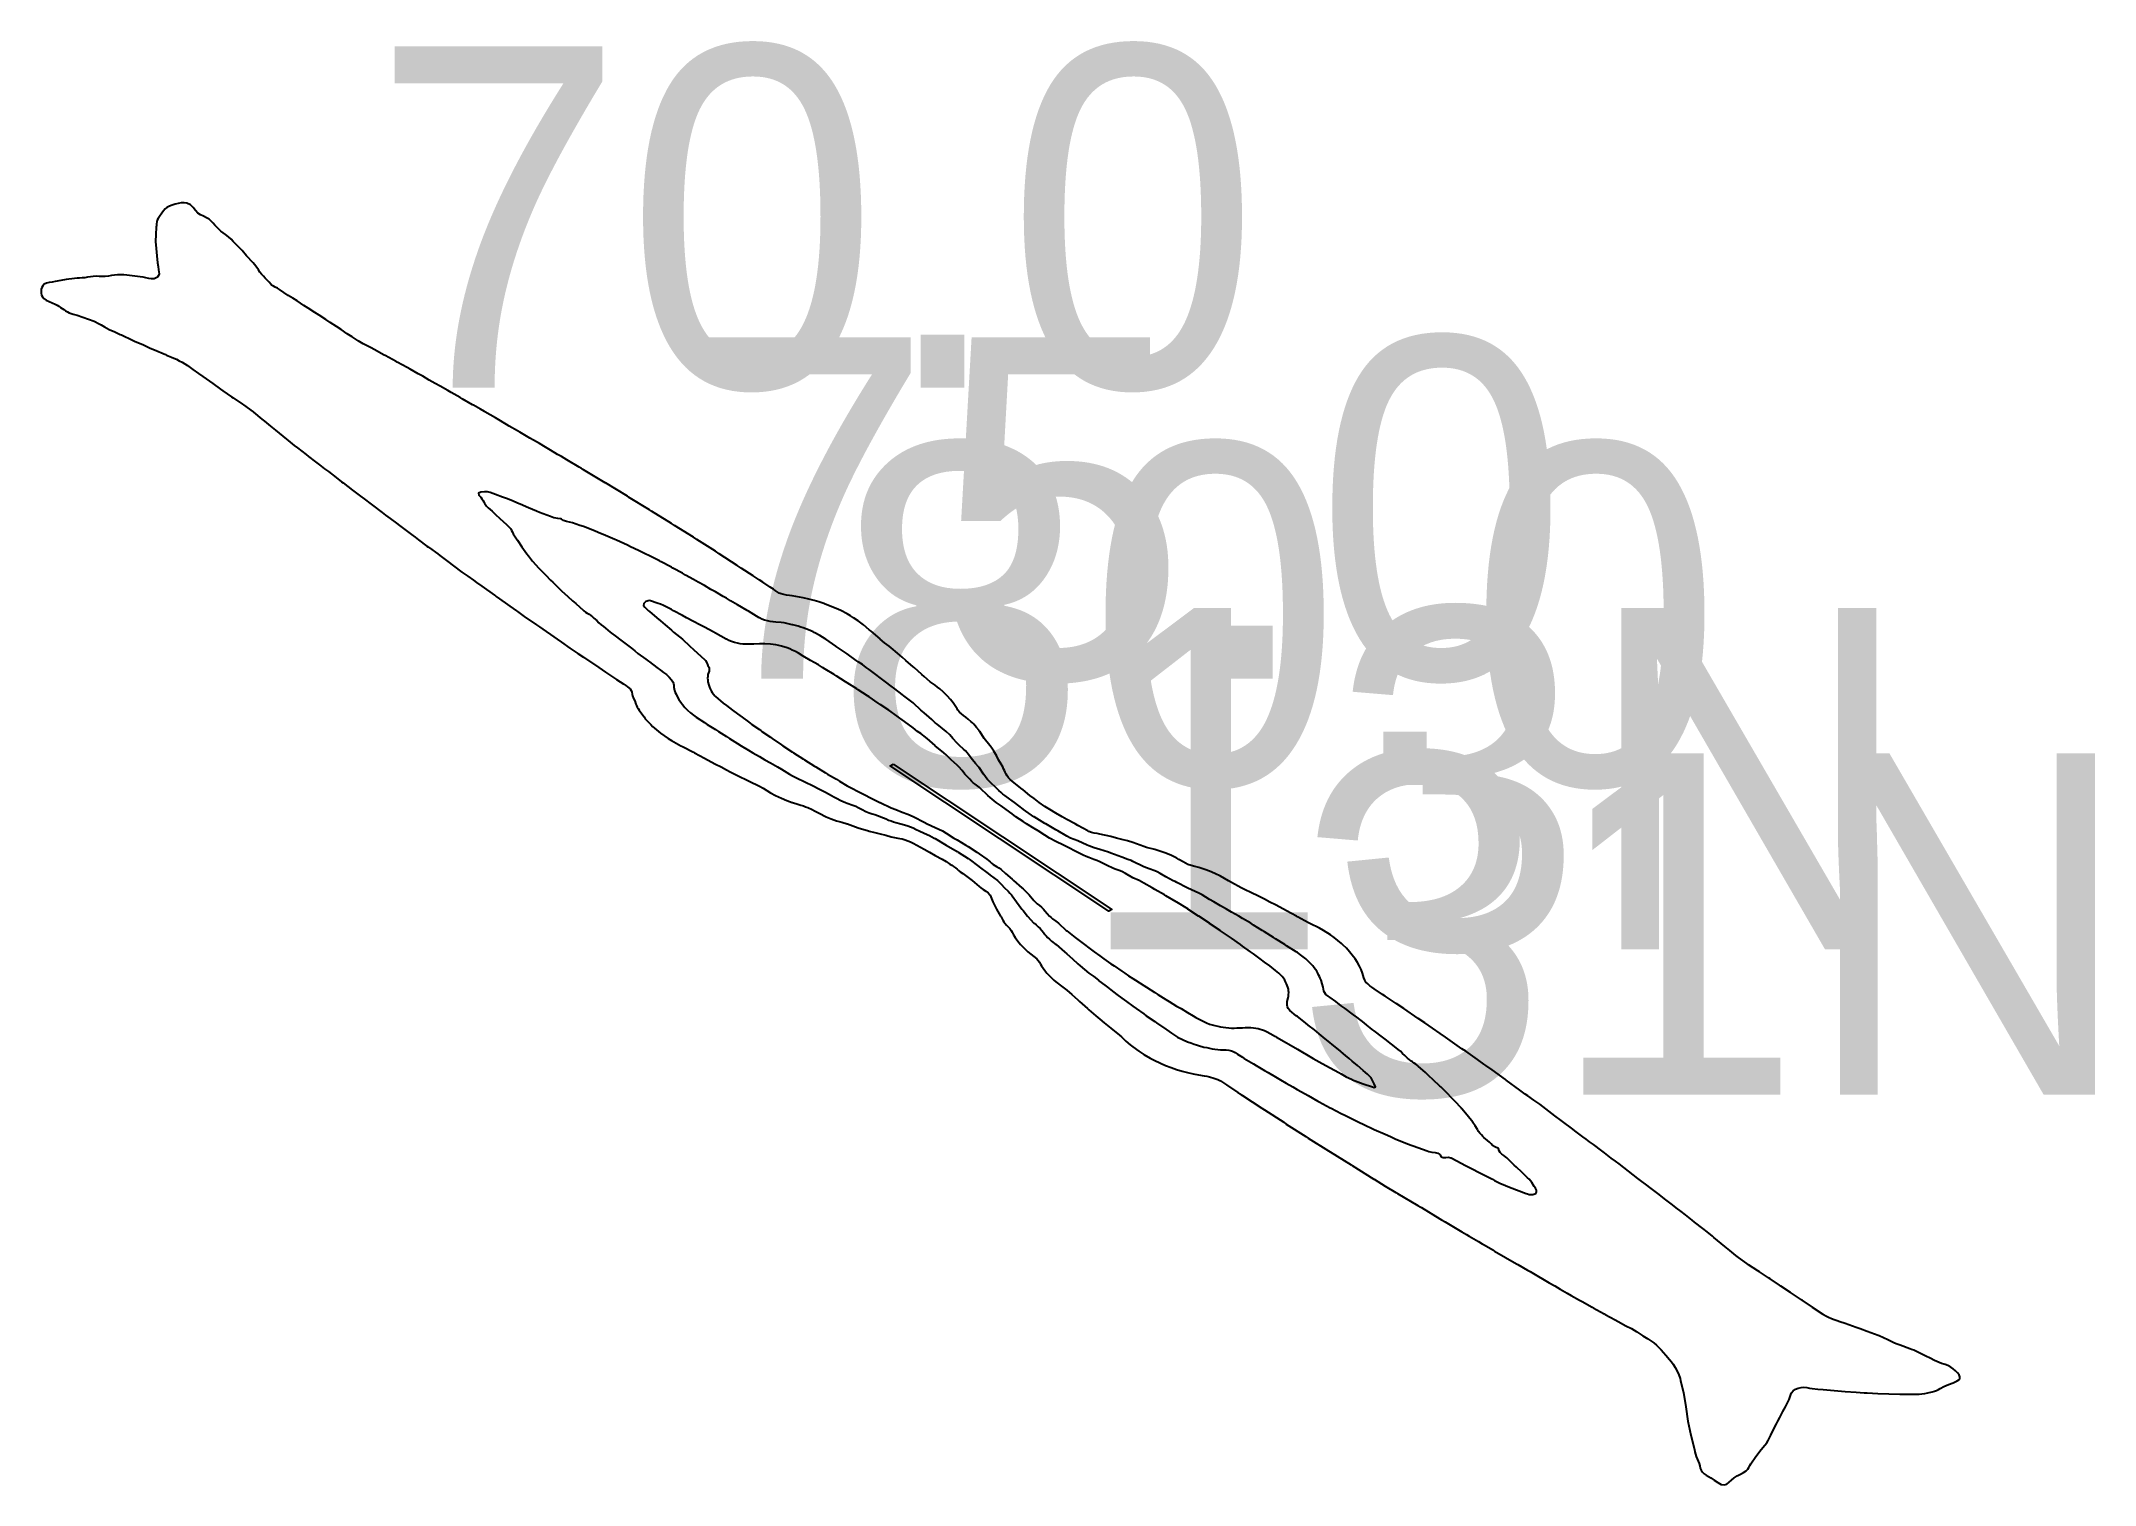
# Model space of a CAD drawing. Extents: x 23.818 to 24.119, y 49.715 to 49.926.
import ezdxf

# ---------------------------------------------------------------- set-up
doc = ezdxf.new("R2010")
doc.units = 0
for name, color, linetype in [('CONTOUR_70-0', 5, 'CONTINUOUS'), ('CONTOUR_75-0', 6, 'CONTINUOUS'), ('CONTOUR_80-0', 1, 'CONTINUOUS'), ('CONTOUR_LABELS', 250, 'CONTINUOUS'), ('RUNWAY', 8, 'CONTINUOUS'), ('RUNWAY_LABELS', 250, 'CONTINUOUS')]:
    doc.layers.add(name, color=color, linetype=linetype)

msp = doc.modelspace()

# ---------------------------------------------------------------- linework, layer by layer
at = {"layer": 'CONTOUR_70-0'}
msp.add_lwpolyline([(23.839104, 49.902686), (23.838685, 49.902744), (23.838246, 49.902731), (23.837799, 49.902665), (23.837356, 49.90256), (23.836927, 49.902423), (23.836527, 49.902259), (23.836171, 49.902069), (23.835883, 49.901851), (23.83564, 49.901552), (23.835441, 49.901237), (23.835064, 49.90072), (23.834887, 49.900461), (23.834748, 49.900195), (23.834672, 49.899942), (23.834634, 49.899682), (23.834615, 49.899418), (23.834602, 49.899155), (23.834516, 49.898114), (23.834512, 49.897073), (23.834566, 49.896033), (23.834664, 49.894992), (23.834794, 49.893951), (23.834866, 49.893438), (23.834949, 49.892911), (23.834991, 49.892637), (23.835005, 49.892364), (23.834954, 49.892104), (23.834793, 49.89187), (23.834298, 49.891622), (23.833909, 49.891605), (23.833505, 49.891675), (23.833095, 49.891776), (23.832687, 49.891859), (23.832617, 49.891868), (23.831075, 49.892049), (23.830273, 49.892139), (23.82987, 49.892175), (23.829464, 49.892198), (23.828947, 49.892198), (23.828492, 49.892156), (23.828041, 49.89209), (23.827591, 49.892023), (23.827137, 49.891976), (23.826692, 49.891966), (23.826243, 49.891974), (23.825799, 49.891979), (23.82536, 49.89196), (23.824952, 49.891912), (23.824547, 49.891846), (23.824142, 49.891781), (23.823732, 49.891735), (23.823377, 49.89172), (23.823022, 49.89171), (23.822616, 49.891681), (23.822216, 49.891633), (23.82182, 49.891572), (23.821425, 49.891504), (23.820628, 49.891355), (23.819802, 49.891211), (23.819357, 49.891142), (23.818922, 49.891065), (23.818526, 49.890961), (23.818201, 49.890811), (23.817984, 49.890611), (23.817843, 49.890367), (23.817763, 49.890095), (23.817733, 49.889807), (23.817751, 49.889515), (23.817818, 49.88923), (23.817938, 49.888964), (23.818122, 49.888729), (23.818472, 49.888484), (23.818902, 49.888286), (23.819363, 49.888104), (23.819811, 49.88791), (23.820086, 49.887762), (23.820344, 49.887603), (23.820591, 49.887436), (23.820833, 49.887267), (23.821075, 49.887099), (23.821323, 49.886937), (23.821582, 49.886787), (23.82186, 49.886652), (23.822433, 49.886453), (23.823037, 49.886279), (23.824698, 49.885709), (23.825494, 49.885389), (23.826262, 49.885041), (23.826535, 49.8849), (23.826791, 49.884747), (23.827035, 49.884577), (23.827358, 49.884382), (23.827706, 49.884204), (23.828069, 49.884038), (23.828438, 49.883876), (23.829309, 49.883481), (23.829488, 49.883392), (23.8311, 49.882646), (23.831395, 49.8825), (23.832713, 49.881931), (23.833724, 49.881462), (23.834325, 49.881213), (23.835937, 49.880508), (23.83612, 49.880424), (23.836838, 49.880134), (23.837199, 49.879991), (23.837549, 49.879839), (23.837973, 49.87962), (23.83838, 49.879386), (23.839162, 49.878906), (23.83994, 49.878347), (23.840775, 49.877765), (23.84141, 49.877307), (23.842388, 49.876618), (23.842872, 49.876268), (23.844001, 49.875479), (23.844352, 49.875229), (23.845614, 49.874354), (23.845847, 49.87419), (23.847227, 49.873241), (23.847357, 49.87315), (23.848781, 49.872111), (23.84884, 49.872065), (23.850053, 49.871072), (23.850453, 49.870748), (23.851328, 49.870032), (23.852066, 49.869436), (23.852609, 49.868993), (23.853679, 49.868131), (23.853898, 49.867953), (23.854824, 49.867215), (23.855292, 49.866854), (23.856562, 49.865874), (23.856904, 49.865612), (23.857912, 49.864835), (23.858517, 49.864372), (23.859264, 49.863795), (23.859813, 49.863387), (23.860961, 49.862504), (23.861742, 49.861902), (23.861983, 49.861716), (23.863349, 49.860676), (23.863354, 49.860673), (23.86472, 49.859637), (23.864876, 49.85952), (23.86768, 49.857393), (23.86819, 49.857021), (23.868855, 49.856518), (23.869802, 49.855809), (23.87024, 49.855478), (23.871414, 49.854607), (23.872008, 49.854165), (23.872537, 49.853762), (23.873016, 49.853399), (23.874248, 49.852485), (23.874483, 49.85231), (23.874637, 49.852198), (23.875833, 49.85132), (23.876158, 49.851085), (23.877118, 49.850362), (23.879338, 49.848677), (23.88023, 49.848063), (23.881083, 49.847487), (23.881527, 49.847161), (23.882273, 49.846617), (23.884148, 49.845285), (23.884305, 49.845171), (23.88435, 49.845139), (23.88439, 49.845109), (23.884426, 49.845082), (23.884525, 49.845011), (23.886373, 49.843669), (23.887354, 49.843002), (23.887527, 49.842884), (23.888501, 49.842179), (23.89031, 49.840922), (23.890749, 49.840625), (23.893301, 49.838843), (23.89397, 49.838394), (23.895179, 49.837544), (23.89633, 49.836763), (23.897191, 49.836191), (23.899401, 49.834683), (23.900412, 49.834024), (23.900978, 49.833643), (23.902022, 49.832951), (23.902541, 49.832604), (23.903087, 49.832247), (23.90336, 49.832067), (23.903632, 49.831884), (23.904026, 49.831564), (23.904177, 49.831323), (23.90426, 49.831062), (23.904315, 49.830792), (23.904375, 49.830523), (23.904516, 49.830154), (23.904677, 49.829791), (23.904846, 49.829341), (23.904934, 49.829117), (23.905036, 49.828895), (23.905171, 49.828666), (23.905327, 49.828442), (23.905876, 49.827718), (23.906042, 49.827455), (23.906219, 49.827196), (23.906525, 49.826861), (23.906855, 49.826533), (23.907014, 49.826362), (23.90729, 49.826073), (23.907586, 49.825793), (23.90787, 49.825555), (23.908164, 49.825321), (23.908465, 49.825086), (23.9096, 49.824281), (23.910075, 49.823983), (23.91142, 49.823241), (23.911685, 49.823108), (23.913294, 49.822289), (23.91345, 49.822201), (23.914903, 49.82141), (23.915357, 49.821162), (23.916512, 49.82055), (23.917319, 49.820122), (23.918122, 49.81971), (23.918648, 49.819422), (23.91935, 49.819082), (23.919731, 49.818894), (23.92134, 49.8181), (23.921459, 49.818042), (23.922949, 49.817317), (23.923497, 49.817002), (23.924558, 49.816349), (23.925292, 49.815961), (23.925725, 49.815747), (23.926167, 49.815541), (23.926955, 49.815222), (23.927762, 49.814921), (23.927775, 49.814917), (23.928577, 49.814667), (23.928985, 49.814551), (23.929384, 49.814425), (23.929712, 49.814302), (23.93003, 49.814168), (23.930649, 49.813881), (23.930993, 49.813715), (23.931786, 49.813293), (23.932601, 49.812892), (23.932722, 49.812841), (23.933457, 49.812539), (23.93383, 49.812394), (23.93421, 49.812259), (23.934603, 49.812136), (23.935003, 49.812022), (23.935808, 49.811801), (23.935818, 49.811798), (23.93663, 49.811525), (23.937427, 49.81123), (23.93891, 49.810761), (23.939035, 49.810722), (23.939833, 49.810522), (23.940643, 49.810339), (23.941446, 49.810118), (23.942252, 49.809904), (23.942721, 49.809808), (23.943195, 49.809721), (23.94353, 49.809657), (23.94386, 49.809583), (23.944287, 49.809459), (23.944698, 49.80931), (23.945092, 49.809143), (23.945468, 49.80896), (23.945975, 49.808681), (23.947077, 49.808087), (23.947868, 49.80764), (23.948685, 49.807173), (23.949691, 49.8066), (23.950293, 49.80626), (23.950831, 49.805907), (23.951109, 49.805734), (23.951384, 49.805559), (23.951654, 49.805368), (23.951901, 49.805164), (23.952105, 49.804973), (23.95232, 49.80479), (23.952732, 49.804518), (23.953509, 49.803926), (23.954078, 49.803478), (23.955117, 49.802637), (23.955366, 49.802437), (23.955735, 49.802189), (23.956119, 49.801946), (23.956463, 49.801689), (23.956708, 49.801397), (23.956725, 49.801363), (23.957149, 49.800356), (23.957683, 49.799315), (23.958273, 49.798275), (23.958333, 49.798175), (23.9586, 49.7977), (23.958739, 49.797464), (23.958897, 49.797234), (23.959118, 49.796972), (23.959358, 49.796717), (23.959593, 49.796459), (23.959799, 49.796193), (23.959941, 49.795955), (23.960166, 49.795552), (23.960403, 49.795152), (23.960772, 49.794623), (23.961199, 49.794112), (23.961548, 49.793751), (23.961891, 49.793407), (23.96225, 49.793071), (23.96269, 49.792712), (23.963156, 49.792365), (23.963576, 49.79203), (23.963783, 49.791785), (23.963948, 49.791524), (23.964095, 49.791256), (23.96425, 49.79099), (23.964496, 49.790648), (23.964763, 49.790313), (23.965051, 49.789949), (23.965532, 49.789417), (23.966068, 49.788908), (23.96637, 49.78865), (23.967374, 49.787867), (23.967977, 49.78742), (23.968695, 49.786827), (23.969584, 49.786006), (23.969831, 49.785786), (23.971002, 49.784745), (23.971191, 49.784576), (23.972202, 49.783704), (23.972798, 49.783193), (23.973436, 49.782663), (23.974405, 49.78186), (23.9747, 49.781622), (23.97537, 49.781113), (23.975993, 49.780582), (23.976003, 49.780571), (23.976607, 49.779986), (23.97726, 49.779425), (23.977618, 49.779156), (23.978496, 49.7785), (23.979225, 49.778021), (23.980194, 49.777459), (23.980832, 49.777122), (23.982404, 49.776418), (23.982438, 49.776403), (23.983228, 49.776096), (23.984045, 49.775822), (23.984833, 49.775594), (23.985629, 49.775376), (23.985652, 49.77537), (23.986444, 49.775172), (23.987259, 49.775016), (23.988071, 49.774904), (23.988473, 49.774843), (23.988865, 49.774764), (23.989489, 49.774573), (23.99008, 49.774335), (23.990472, 49.77415), (23.99092, 49.773873), (23.991339, 49.773574), (23.993009, 49.772471), (23.993331, 49.772252), (23.993441, 49.772174), (23.993684, 49.772013), (23.996508, 49.77017), (23.996896, 49.769911), (23.999726, 49.768087), (24.000108, 49.767835), (24.002983, 49.766005), (24.00332, 49.765785), (24.00628, 49.763922), (24.006531, 49.76376), (24.009616, 49.761839), (24.009742, 49.761759), (24.012953, 49.759781), (24.01298, 49.759765), (24.012994, 49.759756), (24.014608, 49.758747), (24.016164, 49.757822), (24.016243, 49.757777), (24.016419, 49.757673), (24.019374, 49.755888), (24.019707, 49.755698), (24.019886, 49.75559), (24.022584, 49.753967), (24.02283, 49.753826), (24.023373, 49.753507), (24.025794, 49.752069), (24.026513, 49.751657), (24.026904, 49.751424), (24.028254, 49.750625), (24.028785, 49.750311), (24.029004, 49.750181), (24.03044, 49.74934), (24.030608, 49.749241), (24.032213, 49.748303), (24.032221, 49.748298), (24.033818, 49.747367), (24.03401, 49.747256), (24.035422, 49.746435), (24.035806, 49.746215), (24.037027, 49.745506), (24.037608, 49.745173), (24.038631, 49.74458), (24.039416, 49.744131), (24.040236, 49.743657), (24.041229, 49.743089), (24.04184, 49.742736), (24.043064, 49.742047), (24.043444, 49.741828), (24.044914, 49.741005), (24.045049, 49.740927), (24.046653, 49.740041), (24.046799, 49.739963), (24.048257, 49.739169), (24.048722, 49.73892), (24.049861, 49.738302), (24.050647, 49.737878), (24.051465, 49.737385), (24.052333, 49.736836), (24.053069, 49.736359), (24.053517, 49.736084), (24.053938, 49.735794), (24.054322, 49.735452), (24.054672, 49.735092), (24.055008, 49.734753), (24.055696, 49.734001), (24.056253, 49.733343), (24.056516, 49.733009), (24.056763, 49.73267), (24.057083, 49.732163), (24.057363, 49.731646), (24.057599, 49.731121), (24.05777, 49.730588), (24.057825, 49.730299), (24.057873, 49.730011), (24.05826, 49.728506), (24.058607, 49.726424), (24.058929, 49.724342), (24.059347, 49.722261), (24.05988, 49.720179), (24.059944, 49.71984), (24.060021, 49.719504), (24.06014, 49.719153), (24.060282, 49.718805), (24.060558, 49.718097), (24.060652, 49.717768), (24.060746, 49.717439), (24.060869, 49.717125), (24.061056, 49.71684), (24.061299, 49.716622), (24.061599, 49.716424), (24.061934, 49.716227), (24.062286, 49.716014), (24.062798, 49.715668), (24.063305, 49.715327), (24.063798, 49.715066), (24.064262, 49.714984), (24.064621, 49.715118), (24.064965, 49.71538), (24.065313, 49.715699), (24.065684, 49.716011), (24.066149, 49.716301), (24.06663, 49.716548), (24.067088, 49.716789), (24.067477, 49.717062), (24.067689, 49.717294), (24.06786, 49.71755), (24.06801, 49.717819), (24.068156, 49.71809), (24.068853, 49.719151), (24.069652, 49.72017), (24.070211, 49.720815), (24.070473, 49.721143), (24.070697, 49.72148), (24.070887, 49.721863), (24.071065, 49.72225), (24.07114, 49.722393), (24.07189, 49.723946), (24.072098, 49.72433), (24.072394, 49.724877), (24.072817, 49.725727), (24.0732, 49.726411), (24.073708, 49.727381), (24.073762, 49.727503), (24.073923, 49.727943), (24.073992, 49.728221), (24.074103, 49.728491), (24.074343, 49.728758), (24.074685, 49.728988), (24.07509, 49.729165), (24.075532, 49.729267), (24.075928, 49.729279), (24.076329, 49.729241), (24.076733, 49.729177), (24.077137, 49.729112), (24.07794, 49.729023), (24.078742, 49.728962), (24.080347, 49.728819), (24.081952, 49.728685), (24.083557, 49.72856), (24.08473, 49.72848), (24.085162, 49.728454), (24.086768, 49.728379), (24.088373, 49.728324), (24.089978, 49.728294), (24.091584, 49.728298), (24.091988, 49.72829), (24.092392, 49.728285), (24.092793, 49.72829), (24.093189, 49.728318), (24.093623, 49.728383), (24.094054, 49.728469), (24.094721, 49.728617), (24.09504, 49.728705), (24.095337, 49.728813), (24.09561, 49.728944), (24.095867, 49.729092), (24.096403, 49.729396), (24.097071, 49.72968), (24.097768, 49.729945), (24.09809, 49.730079), (24.098373, 49.730221), (24.098595, 49.730374), (24.098733, 49.730545), (24.098754, 49.730803), (24.098634, 49.731086), (24.098416, 49.731382), (24.098129, 49.731679), (24.097793, 49.731967), (24.09742, 49.732232), (24.097017, 49.73246), (24.096587, 49.732629), (24.096412, 49.732677), (24.096055, 49.73279), (24.095713, 49.732922), (24.095057, 49.733223), (24.094417, 49.733544), (24.09377, 49.733856), (24.093205, 49.734113), (24.092617, 49.734432), (24.092317, 49.734585), (24.091996, 49.734716), (24.091681, 49.734819), (24.091444, 49.734921), (24.089998, 49.735444), (24.089577, 49.735579), (24.089172, 49.73573), (24.088684, 49.735967), (24.088213, 49.736223), (24.087592, 49.736531), (24.086933, 49.736803), (24.08679, 49.736854), (24.085186, 49.737436), (24.084138, 49.737847), (24.083582, 49.738034), (24.081977, 49.7386), (24.081202, 49.73889), (24.080789, 49.739027), (24.080373, 49.739161), (24.079939, 49.739316), (24.07952, 49.739488), (24.079126, 49.73968), (24.078769, 49.739898), (24.078719, 49.739934), (24.077198, 49.740976), (24.077166, 49.740997), (24.075654, 49.742018), (24.075563, 49.742078), (24.074104, 49.743061), (24.073959, 49.743155), (24.072556, 49.744103), (24.072356, 49.744233), (24.070992, 49.745145), (24.070752, 49.7453), (24.069412, 49.746187), (24.069149, 49.746356), (24.067816, 49.747229), (24.067545, 49.747402), (24.066349, 49.748271), (24.065942, 49.7486), (24.06508, 49.749313), (24.064339, 49.749919), (24.06381, 49.750355), (24.062735, 49.751231), (24.062534, 49.751397), (24.061738, 49.752045), (24.061132, 49.752521), (24.059909, 49.753481), (24.059528, 49.753774), (24.058567, 49.754523), (24.057924, 49.755018), (24.057222, 49.755564), (24.056651, 49.755993), (24.055523, 49.756868), (24.054717, 49.757497), (24.054522, 49.757648), (24.053165, 49.75869), (24.053113, 49.75873), (24.051803, 49.759732), (24.051617, 49.759872), (24.048844, 49.761992), (24.0483, 49.762394), (24.047692, 49.762857), (24.046696, 49.763609), (24.046315, 49.763899), (24.045091, 49.764815), (24.044521, 49.765241), (24.044013, 49.765632), (24.043554, 49.765982), (24.042377, 49.766863), (24.042078, 49.767087), (24.041882, 49.767231), (24.040769, 49.768065), (24.040386, 49.768347), (24.039435, 49.769055), (24.03725, 49.770729), (24.036377, 49.771339), (24.035463, 49.771964), (24.035101, 49.772232), (24.034307, 49.772815), (24.032296, 49.774259), (24.032253, 49.774291), (24.032241, 49.7743), (24.03223, 49.774308), (24.03222, 49.774315), (24.032193, 49.774335), (24.030258, 49.775751), (24.029316, 49.776398), (24.029042, 49.776588), (24.028107, 49.777269), (24.026379, 49.778482), (24.025831, 49.778856), (24.023405, 49.780565), (24.02262, 49.781096), (24.020395, 49.782648), (24.019408, 49.783308), (24.01734, 49.784731), (24.016197, 49.785484), (24.015772, 49.785772), (24.01459, 49.786563), (24.014218, 49.786814), (24.012984, 49.787634), (24.012655, 49.787855), (24.012333, 49.788093), (24.012036, 49.788345), (24.01178, 49.788612), (24.011588, 49.788896), (24.011464, 49.789228), (24.011379, 49.789567), (24.011267, 49.789937), (24.011057, 49.790461), (24.010807, 49.790978), (24.010515, 49.791504), (24.010181, 49.792019), (24.009775, 49.792555), (24.00958, 49.792808), (24.00938, 49.79306), (24.008902, 49.79359), (24.008374, 49.794101), (24.008169, 49.794283), (24.007125, 49.795142), (24.006563, 49.795543), (24.005558, 49.796184), (24.004956, 49.796529), (24.003546, 49.797225), (24.003349, 49.797318), (24.001742, 49.7982), (24.001623, 49.798266), (24.000135, 49.79907), (23.999697, 49.799308), (23.998528, 49.79992), (23.99771, 49.800349), (23.996921, 49.800749), (23.995648, 49.801391), (23.995314, 49.801553), (23.993706, 49.802334), (23.993504, 49.802432), (23.992099, 49.803207), (23.991667, 49.803473), (23.990492, 49.804123), (23.989648, 49.804514), (23.988884, 49.804843), (23.988191, 49.805107), (23.987277, 49.805396), (23.986692, 49.805556), (23.986168, 49.805695), (23.985669, 49.805861), (23.985322, 49.806025), (23.984997, 49.806211), (23.984362, 49.806597), (23.984061, 49.80676), (23.983279, 49.807142), (23.982454, 49.807485), (23.98202, 49.807638), (23.981438, 49.807845), (23.980846, 49.808038), (23.980443, 49.808146), (23.980035, 49.808245), (23.97963, 49.808349), (23.979238, 49.80847), (23.978704, 49.80868), (23.978174, 49.80889), (23.97763, 49.809083), (23.976835, 49.809314), (23.976022, 49.809521), (23.975218, 49.809721), (23.974414, 49.80992), (23.972806, 49.810308), (23.972388, 49.81038), (23.971971, 49.810454), (23.971569, 49.810545), (23.971198, 49.810674), (23.97102, 49.810762), (23.96959, 49.811571), (23.969168, 49.811803), (23.967982, 49.812456), (23.967295, 49.812844), (23.966374, 49.813377), (23.965491, 49.813884), (23.964766, 49.81432), (23.963913, 49.814925), (23.963158, 49.815505), (23.962567, 49.815966), (23.96155, 49.816758), (23.96123, 49.817007), (23.959941, 49.818047), (23.959941, 49.818047), (23.95994, 49.818047), (23.959668, 49.818287), (23.959432, 49.818543), (23.959227, 49.818811), (23.959056, 49.819088), (23.958928, 49.819347), (23.958816, 49.819609), (23.958704, 49.819871), (23.958576, 49.820129), (23.958333, 49.820522), (23.957957, 49.821169), (23.957706, 49.821692), (23.957579, 49.821953), (23.957437, 49.82221), (23.957273, 49.822463), (23.957093, 49.822713), (23.956724, 49.823209), (23.956694, 49.823251), (23.955871, 49.824291), (23.955206, 49.825332), (23.955178, 49.825372), (23.955116, 49.825443), (23.954725, 49.825909), (23.954534, 49.826143), (23.954332, 49.826373), (23.954139, 49.826567), (23.953935, 49.826756), (23.953507, 49.827126), (23.953163, 49.827413), (23.952846, 49.827663), (23.952531, 49.827915), (23.952241, 49.828175), (23.952003, 49.828454), (23.951898, 49.82862), (23.951627, 49.82906), (23.951336, 49.829495), (23.950926, 49.830025), (23.950463, 49.830535), (23.950289, 49.830706), (23.949829, 49.831147), (23.949345, 49.831576), (23.949019, 49.831834), (23.94868, 49.832086), (23.947953, 49.832616), (23.947071, 49.833355), (23.946738, 49.833657), (23.945584, 49.834698), (23.945461, 49.834808), (23.944399, 49.835738), (23.943852, 49.836214), (23.94318, 49.836779), (23.942243, 49.837565), (23.94193, 49.837819), (23.94127, 49.83833), (23.94065, 49.83886), (23.94064, 49.838869), (23.939305, 49.839991), (23.939023, 49.840231), (23.938203, 49.840941), (23.937414, 49.841527), (23.936734, 49.841981), (23.936272, 49.842283), (23.935804, 49.842535), (23.934862, 49.843021), (23.934194, 49.84334), (23.932585, 49.843985), (23.932352, 49.844062), (23.931667, 49.844287), (23.930975, 49.844503), (23.93018, 49.84472), (23.929366, 49.844903), (23.928292, 49.845101), (23.927756, 49.845201), (23.927344, 49.845255), (23.926928, 49.845303), (23.926524, 49.845364), (23.926147, 49.84546), (23.92583, 49.845596), (23.92554, 49.845765), (23.925266, 49.845951), (23.924998, 49.846141), (23.924537, 49.84645), (23.923426, 49.847181), (23.922927, 49.847522), (23.922038, 49.848113), (23.920256, 49.849262), (23.919706, 49.849628), (23.91704, 49.851342), (23.916486, 49.851707), (23.913783, 49.853422), (23.913265, 49.85376), (23.910486, 49.855502), (23.910043, 49.855787), (23.907149, 49.857582), (23.906822, 49.85779), (23.90377, 49.859662), (23.9036, 49.859769), (23.900378, 49.861724), (23.900369, 49.861729), (23.900348, 49.861742), (23.897156, 49.86366), (23.896974, 49.863762), (23.896877, 49.863821), (23.896548, 49.864018), (23.894724, 49.865116), (23.893934, 49.865582), (23.89339, 49.865901), (23.892323, 49.866532), (23.891624, 49.86694), (23.890711, 49.867479), (23.889853, 49.86798), (23.889337, 49.868286), (23.887868, 49.869142), (23.887489, 49.869365), (23.886295, 49.870059), (23.885877, 49.870304), (23.884509, 49.871099), (23.884265, 49.871241), (23.882718, 49.872138), (23.882674, 49.872164), (23.882089, 49.872502), (23.881042, 49.873107), (23.880918, 49.873178), (23.87943, 49.874035), (23.87911, 49.874217), (23.877819, 49.87496), (23.877296, 49.875257), (23.876207, 49.875881), (23.87547, 49.876296), (23.874595, 49.876797), (23.873628, 49.877335), (23.872983, 49.877704), (23.871774, 49.878375), (23.871371, 49.878604), (23.869905, 49.879414), (23.869759, 49.879497), (23.868147, 49.880375), (23.868, 49.880453), (23.866535, 49.881241), (23.866059, 49.881492), (23.864923, 49.882101), (23.864168, 49.882531), (23.86331, 49.883096), (23.862587, 49.883571), (23.861697, 49.88417), (23.861019, 49.88461), (23.860085, 49.885233), (23.859434, 49.88565), (23.858472, 49.886284), (23.857831, 49.886689), (23.856859, 49.887328), (23.856226, 49.887728), (23.855246, 49.88837), (23.854614, 49.888767), (23.85394, 49.889162), (23.852649, 49.890035), (23.852343, 49.890229), (23.85202, 49.890409), (23.851774, 49.890528), (23.851499, 49.890678), (23.85136, 49.890846), (23.851131, 49.891132), (23.850576, 49.891706), (23.850293, 49.891992), (23.850029, 49.892284), (23.849786, 49.892601), (23.849564, 49.892926), (23.849206, 49.893453), (23.848791, 49.89396), (23.848785, 49.893965), (23.847817, 49.895005), (23.847175, 49.895754), (23.846875, 49.896045), (23.845876, 49.897085), (23.845561, 49.897429), (23.845164, 49.897771), (23.844733, 49.898097), (23.844074, 49.898615), (23.843765, 49.898884), (23.843477, 49.899164), (23.843205, 49.899467), (23.842941, 49.899773), (23.842659, 49.900068), (23.842332, 49.900337), (23.841938, 49.900566), (23.841509, 49.900777), (23.841085, 49.900994), (23.840706, 49.901242), (23.840327, 49.901632), (23.839998, 49.902051), (23.839625, 49.902429), (23.839104, 49.902686)], dxfattribs=at)
at = {"layer": 'CONTOUR_75-0'}
msp.add_lwpolyline([(23.884283, 49.86004), (23.883905, 49.860171), (23.883528, 49.860298), (23.883126, 49.860397), (23.882672, 49.860437), (23.882133, 49.860381), (23.881792, 49.860219), (23.881864, 49.859955), (23.88213, 49.85965), (23.882308, 49.859414), (23.882443, 49.859187), (23.882558, 49.858965), (23.882675, 49.85874), (23.882751, 49.858609), (23.882968, 49.858333), (23.883229, 49.858073), (23.883512, 49.85782), (23.883799, 49.857569), (23.884287, 49.857118), (23.884903, 49.856529), (23.885899, 49.855613), (23.886028, 49.855489), (23.886337, 49.855207), (23.886511, 49.85498), (23.886646, 49.85474), (23.886765, 49.854493), (23.886891, 49.854249), (23.887175, 49.853827), (23.887466, 49.853409), (23.887512, 49.853334), (23.888125, 49.852369), (23.888868, 49.851328), (23.889125, 49.851026), (23.889729, 49.850288), (23.890638, 49.849248), (23.890737, 49.849148), (23.891638, 49.848208), (23.892349, 49.847501), (23.892672, 49.847168), (23.893751, 49.846128), (23.89396, 49.845941), (23.894879, 49.845088), (23.895571, 49.844473), (23.896034, 49.844048), (23.897182, 49.843038), (23.897216, 49.843008), (23.897453, 49.842821), (23.897716, 49.842648), (23.897987, 49.84248), (23.89825, 49.842307), (23.898488, 49.842129), (23.898709, 49.841942), (23.899121, 49.841554), (23.89944, 49.841236), (23.899775, 49.840928), (23.900085, 49.840682), (23.900404, 49.84044), (23.901093, 49.839888), (23.902015, 49.839177), (23.902428, 49.838848), (23.903625, 49.837956), (23.904217, 49.837532), (23.904711, 49.837118), (23.905135, 49.836767), (23.906287, 49.835908), (23.90668, 49.83562), (23.906846, 49.835501), (23.907933, 49.834687), (23.908456, 49.83431), (23.908914, 49.833985), (23.909347, 49.833647), (23.909728, 49.833282), (23.910066, 49.832897), (23.910273, 49.832607), (23.910366, 49.832355), (23.910408, 49.832095), (23.910429, 49.83183), (23.910461, 49.831566), (23.910526, 49.831301), (23.910621, 49.83104), (23.910735, 49.830782), (23.910862, 49.830526), (23.911156, 49.829997), (23.911507, 49.829485), (23.911679, 49.829278), (23.912033, 49.828857), (23.912411, 49.828445), (23.912834, 49.828063), (23.913289, 49.827695), (23.913675, 49.827405), (23.914899, 49.826627), (23.915098, 49.826494), (23.915304, 49.826365), (23.916508, 49.825597), (23.916927, 49.825325), (23.918118, 49.824579), (23.918579, 49.824285), (23.919727, 49.823581), (23.920265, 49.823245), (23.921336, 49.822602), (23.921988, 49.822204), (23.922946, 49.821646), (23.923757, 49.821164), (23.924555, 49.820713), (23.925579, 49.820124), (23.926164, 49.819802), (23.927339, 49.819084), (23.927773, 49.818821), (23.928164, 49.818619), (23.928571, 49.81843), (23.929382, 49.818047), (23.929387, 49.818044), (23.930991, 49.817248), (23.931466, 49.817004), (23.932599, 49.816458), (23.93348, 49.815963), (23.93384, 49.815746), (23.934208, 49.815536), (23.93487, 49.815218), (23.935559, 49.814923), (23.935817, 49.814817), (23.936633, 49.814518), (23.937038, 49.814367), (23.937425, 49.814199), (23.937721, 49.814044), (23.93801, 49.813883), (23.938506, 49.813626), (23.939034, 49.8134), (23.939434, 49.813269), (23.939844, 49.81315), (23.940252, 49.813028), (23.940642, 49.812886), (23.940744, 49.812843), (23.941487, 49.812517), (23.941864, 49.81236), (23.942251, 49.812215), (23.942592, 49.812104), (23.94294, 49.812001), (23.943641, 49.811802), (23.943859, 49.811738), (23.944682, 49.811485), (23.945082, 49.811346), (23.945468, 49.811191), (23.945906, 49.810981), (23.946336, 49.810762), (23.947076, 49.810416), (23.947828, 49.810081), (23.948549, 49.809722), (23.948684, 49.809644), (23.950292, 49.808681), (23.950293, 49.808681), (23.951901, 49.807732), (23.952053, 49.80764), (23.953509, 49.8067), (23.953649, 49.8066), (23.955068, 49.805559), (23.955117, 49.805522), (23.956436, 49.804519), (23.956725, 49.804304), (23.957274, 49.803896), (23.957804, 49.803478), (23.958079, 49.803235), (23.958333, 49.802982), (23.958815, 49.802437), (23.959361, 49.801925), (23.959629, 49.801667), (23.95986, 49.801397), (23.959941, 49.801278), (23.960579, 49.800356), (23.961366, 49.799315), (23.961549, 49.799087), (23.962206, 49.798274), (23.963156, 49.797237), (23.963158, 49.797235), (23.963159, 49.797234), (23.963476, 49.796988), (23.963771, 49.796732), (23.964046, 49.796467), (23.964299, 49.796193), (23.964536, 49.795903), (23.964764, 49.79561), (23.964949, 49.795378), (23.96515, 49.795152), (23.965429, 49.794885), (23.965733, 49.794629), (23.966371, 49.79413), (23.966395, 49.794112), (23.96764, 49.793071), (23.967978, 49.792756), (23.968807, 49.79203), (23.969586, 49.791275), (23.969899, 49.790989), (23.971186, 49.789948), (23.971189, 49.789946), (23.971193, 49.789943), (23.971924, 49.789445), (23.972584, 49.788908), (23.972675, 49.788827), (23.9728, 49.788733), (23.973919, 49.787867), (23.974407, 49.787486), (23.97529, 49.786826), (23.976014, 49.78628), (23.976696, 49.785785), (23.977621, 49.785106), (23.978133, 49.784744), (23.979228, 49.78396), (23.979599, 49.783703), (23.980834, 49.782837), (23.981093, 49.782662), (23.982441, 49.781727), (23.982596, 49.781621), (23.983304, 49.781129), (23.984048, 49.780661), (23.984197, 49.78058), (23.984908, 49.780216), (23.985654, 49.779884), (23.986137, 49.779707), (23.986629, 49.779539), (23.986944, 49.779431), (23.987261, 49.779327), (23.988054, 49.779115), (23.98846, 49.779022), (23.988868, 49.778936), (23.989261, 49.778857), (23.989658, 49.778787), (23.990061, 49.778732), (23.990475, 49.778699), (23.990894, 49.778693), (23.991313, 49.778688), (23.991715, 49.778657), (23.992082, 49.778566), (23.992233, 49.778497), (23.992614, 49.778287), (23.992975, 49.778063), (23.993688, 49.777611), (23.993955, 49.777455), (23.995295, 49.776648), (23.995697, 49.776414), (23.996901, 49.775694), (23.99746, 49.775373), (23.998507, 49.774752), (23.999246, 49.774332), (24.000113, 49.773822), (24.001055, 49.77329), (24.001719, 49.772903), (24.002889, 49.772249), (24.003325, 49.771997), (24.004749, 49.771208), (24.004931, 49.771103), (24.006537, 49.770228), (24.006663, 49.770166), (24.008143, 49.769393), (24.008695, 49.769125), (24.009749, 49.768592), (24.010812, 49.768083), (24.011355, 49.767812), (24.012961, 49.767053), (24.012989, 49.767041), (24.014567, 49.766335), (24.015363, 49.765999), (24.016173, 49.765643), (24.017779, 49.76498), (24.017843, 49.764957), (24.019385, 49.764387), (24.020746, 49.763915), (24.020991, 49.763827), (24.021429, 49.763732), (24.021892, 49.763659), (24.022308, 49.763556), (24.022597, 49.763367), (24.022813, 49.763014), (24.023088, 49.762941), (24.023465, 49.76295), (24.023863, 49.762964), (24.024203, 49.7629), (24.024256, 49.762873), (24.025808, 49.762062), (24.026262, 49.761831), (24.027413, 49.76123), (24.028282, 49.760789), (24.029019, 49.760401), (24.030315, 49.759747), (24.030624, 49.759574), (24.031404, 49.759179), (24.032229, 49.758826), (24.032549, 49.758705), (24.033835, 49.758187), (24.035261, 49.757662), (24.03544, 49.757593), (24.035679, 49.757507), (24.036198, 49.757502), (24.036634, 49.757662), (24.036766, 49.757878), (24.036732, 49.75814), (24.036601, 49.758422), (24.036432, 49.758702), (24.036073, 49.759251), (24.035883, 49.759502), (24.035665, 49.759744), (24.035444, 49.759953), (24.034593, 49.760785), (24.03384, 49.761494), (24.033498, 49.761826), (24.032397, 49.762868), (24.032236, 49.763009), (24.03195, 49.763218), (24.031657, 49.763425), (24.031413, 49.763649), (24.031278, 49.763909), (24.031191, 49.764272), (24.030631, 49.764473), (24.030331, 49.764686), (24.030115, 49.764951), (24.02987, 49.765201), (24.029593, 49.765432), (24.029027, 49.765887), (24.028912, 49.765992), (24.028676, 49.76624), (24.028466, 49.766498), (24.028276, 49.766763), (24.028102, 49.767033), (24.02779, 49.76756), (24.027437, 49.768074), (24.027423, 49.768092), (24.02661, 49.769115), (24.025819, 49.770064), (24.025745, 49.770157), (24.024778, 49.771198), (24.024215, 49.771772), (24.023772, 49.772239), (24.022724, 49.77328), (24.02261, 49.773384), (24.021617, 49.774322), (24.021005, 49.774875), (24.020483, 49.775363), (24.0194, 49.776331), (24.019321, 49.776404), (24.019091, 49.776586), (24.018838, 49.776755), (24.018577, 49.776921), (24.018323, 49.77709), (24.018085, 49.777271), (24.017862, 49.77746), (24.017452, 49.777855), (24.017147, 49.778175), (24.016825, 49.778487), (24.016513, 49.778739), (24.016189, 49.778986), (24.015522, 49.779528), (24.014583, 49.78026), (24.0142, 49.780569), (24.012977, 49.781488), (24.012683, 49.781691), (24.012397, 49.781899), (24.012151, 49.782101), (24.011915, 49.782308), (24.011515, 49.782652), (24.010419, 49.783482), (24.009961, 49.78382), (24.009766, 49.783962), (24.008744, 49.784735), (24.00816, 49.785161), (24.007341, 49.785776), (24.006553, 49.786346), (24.006216, 49.786574), (24.005922, 49.786817), (24.005746, 49.787056), (24.005629, 49.787315), (24.005548, 49.787585), (24.005485, 49.787858), (24.005368, 49.788384), (24.005209, 49.788899), (24.005083, 49.789177), (24.004949, 49.789454), (24.004839, 49.789698), (24.004723, 49.78994), (24.004571, 49.790208), (24.004396, 49.790471), (24.004204, 49.790728), (24.003995, 49.790981), (24.003344, 49.791659), (24.00296, 49.792022), (24.00237, 49.79249), (24.001737, 49.792934), (24.001546, 49.793063), (24.000131, 49.793944), (23.999888, 49.794104), (23.998524, 49.794971), (23.998255, 49.795146), (23.996917, 49.79598), (23.996591, 49.796187), (23.99531, 49.796968), (23.994892, 49.797228), (23.993703, 49.797936), (23.993152, 49.798269), (23.992096, 49.79888), (23.991365, 49.79931), (23.990489, 49.799801), (23.989519, 49.800352), (23.988882, 49.800731), (23.987783, 49.801393), (23.987274, 49.801661), (23.985667, 49.802397), (23.985598, 49.802434), (23.98406, 49.803204), (23.983835, 49.80333), (23.983517, 49.803475), (23.982452, 49.804045), (23.981625, 49.804516), (23.981218, 49.804758), (23.980844, 49.804912), (23.980025, 49.805194), (23.979622, 49.805342), (23.979237, 49.805507), (23.979192, 49.805528), (23.979129, 49.805557), (23.977629, 49.806281), (23.977365, 49.806428), (23.976891, 49.806598), (23.976021, 49.806939), (23.974414, 49.807517), (23.974073, 49.80764), (23.972806, 49.808064), (23.971986, 49.808299), (23.971584, 49.808424), (23.971198, 49.808568), (23.970947, 49.808681), (23.96959, 49.809288), (23.969053, 49.809501), (23.968524, 49.809722), (23.967982, 49.809991), (23.96665, 49.810762), (23.966374, 49.810926), (23.964874, 49.811803), (23.964766, 49.811866), (23.963158, 49.812828), (23.963132, 49.812844), (23.961637, 49.813885), (23.96155, 49.81395), (23.960279, 49.814925), (23.959941, 49.815177), (23.958865, 49.815966), (23.958593, 49.816166), (23.958333, 49.816372), (23.957995, 49.816684), (23.957677, 49.817007), (23.956725, 49.817924), (23.956587, 49.818047), (23.956348, 49.818295), (23.956139, 49.818554), (23.955946, 49.81882), (23.955762, 49.819088), (23.955116, 49.82003), (23.955048, 49.820129), (23.954608, 49.820653), (23.954142, 49.821169), (23.953507, 49.822009), (23.953356, 49.82221), (23.953108, 49.822479), (23.952831, 49.822738), (23.952265, 49.823251), (23.951899, 49.823632), (23.951289, 49.824291), (23.950818, 49.824822), (23.950298, 49.825332), (23.95029, 49.825339), (23.948956, 49.826372), (23.948681, 49.826607), (23.948436, 49.826851), (23.948186, 49.827093), (23.947786, 49.827413), (23.947072, 49.82805), (23.946593, 49.828454), (23.945514, 49.829494), (23.945463, 49.829535), (23.944094, 49.830535), (23.943854, 49.830716), (23.942759, 49.831575), (23.942244, 49.831981), (23.941403, 49.832616), (23.940635, 49.833201), (23.940013, 49.833656), (23.939026, 49.834386), (23.938589, 49.834697), (23.938058, 49.835112), (23.937416, 49.835542), (23.937135, 49.835737), (23.935807, 49.836673), (23.935653, 49.836777), (23.934197, 49.837783), (23.934144, 49.837818), (23.932671, 49.838858), (23.932588, 49.838914), (23.931812, 49.839394), (23.930978, 49.839829), (23.930824, 49.839898), (23.930108, 49.840209), (23.929743, 49.840357), (23.929368, 49.840493), (23.92899, 49.840614), (23.928603, 49.840725), (23.927824, 49.840938), (23.927759, 49.840957), (23.927367, 49.841056), (23.926967, 49.841142), (23.926561, 49.841216), (23.92615, 49.841275), (23.925344, 49.841355), (23.924941, 49.841395), (23.92454, 49.841448), (23.924107, 49.841533), (23.923687, 49.841644), (23.92329, 49.841783), (23.922931, 49.841955), (23.922893, 49.841978), (23.921321, 49.842923), (23.921157, 49.843018), (23.919711, 49.84388), (23.9194, 49.844058), (23.918722, 49.844459), (23.918101, 49.844826), (23.917622, 49.845098), (23.916491, 49.84576), (23.915819, 49.846138), (23.914881, 49.846683), (23.913992, 49.847178), (23.91327, 49.847593), (23.912139, 49.848218), (23.91166, 49.848491), (23.910257, 49.849258), (23.91005, 49.849375), (23.90844, 49.850231), (23.908302, 49.850298), (23.906829, 49.851037), (23.906199, 49.851337), (23.905219, 49.851823), (23.904041, 49.852377), (23.903608, 49.852589), (23.901998, 49.853327), (23.901783, 49.853417), (23.900388, 49.854025), (23.899338, 49.854456), (23.898777, 49.854696), (23.897167, 49.855323), (23.89666, 49.855496), (23.895556, 49.855889), (23.895115, 49.855988), (23.894671, 49.856082), (23.894265, 49.856207), (23.893946, 49.856402), (23.89386, 49.856479), (23.893411, 49.856534), (23.892843, 49.856633), (23.892336, 49.856812), (23.890725, 49.857386), (23.890289, 49.857573), (23.889115, 49.858092), (23.887886, 49.858613), (23.887504, 49.85878), (23.886765, 49.859089), (23.885893, 49.859435), (23.885293, 49.859652), (23.884283, 49.86004)], dxfattribs=at)
at = {"layer": 'CONTOUR_80-0'}
msp.add_lwpolyline([(23.906836, 49.844505), (23.906319, 49.84434), (23.90599, 49.844053), (23.905987, 49.84379), (23.906161, 49.84352), (23.906428, 49.843257), (23.906716, 49.843012), (23.906838, 49.842911), (23.907906, 49.841972), (23.908448, 49.841525), (23.909127, 49.840932), (23.910059, 49.840171), (23.91038, 49.839892), (23.911661, 49.838852), (23.911669, 49.838844), (23.912733, 49.837811), (23.91328, 49.837321), (23.913856, 49.836771), (23.91489, 49.835856), (23.915024, 49.835731), (23.915226, 49.835378), (23.915379, 49.835006), (23.91556, 49.83469), (23.915602, 49.834438), (23.915562, 49.834179), (23.915485, 49.833915), (23.91541, 49.83365), (23.915366, 49.833388), (23.915352, 49.833127), (23.915362, 49.832867), (23.915394, 49.832609), (23.915519, 49.832085), (23.915608, 49.831825), (23.915716, 49.831568), (23.915855, 49.831298), (23.916017, 49.831032), (23.916204, 49.830775), (23.916421, 49.830528), (23.916504, 49.830445), (23.917618, 49.829488), (23.918114, 49.829127), (23.919001, 49.828448), (23.919724, 49.827924), (23.920409, 49.827407), (23.921333, 49.826749), (23.921849, 49.826367), (23.922943, 49.825601), (23.923141, 49.825455), (23.923319, 49.825327), (23.924552, 49.824478), (23.92482, 49.824287), (23.926161, 49.823381), (23.926354, 49.823246), (23.927771, 49.82231), (23.927924, 49.822206), (23.92938, 49.821267), (23.929532, 49.821166), (23.930989, 49.820251), (23.931186, 49.820126), (23.932598, 49.81927), (23.932896, 49.819085), (23.934207, 49.818324), (23.934678, 49.818045), (23.935816, 49.817371), (23.936479, 49.817005), (23.937424, 49.816558), (23.938574, 49.815964), (23.939033, 49.815718), (23.940591, 49.814924), (23.940642, 49.814902), (23.94225, 49.81416), (23.942916, 49.813884), (23.943859, 49.813531), (23.944679, 49.813229), (23.945467, 49.812896), (23.945573, 49.812843), (23.947076, 49.812019), (23.947516, 49.811803), (23.948684, 49.811277), (23.949735, 49.810762), (23.950292, 49.810448), (23.951438, 49.809722), (23.951901, 49.809439), (23.953171, 49.808681), (23.953509, 49.808474), (23.954788, 49.807641), (23.955117, 49.80741), (23.956237, 49.8066), (23.95649, 49.806425), (23.956725, 49.806241), (23.956936, 49.806037), (23.957162, 49.805842), (23.957666, 49.805559), (23.958016, 49.805334), (23.958333, 49.805088), (23.959003, 49.804519), (23.959941, 49.803672), (23.960158, 49.803478), (23.961385, 49.802437), (23.961549, 49.80228), (23.962432, 49.801396), (23.963156, 49.800568), (23.96335, 49.800356), (23.963636, 49.800092), (23.963942, 49.799836), (23.964247, 49.799581), (23.964528, 49.799315), (23.964764, 49.799043), (23.965085, 49.798652), (23.965435, 49.798274), (23.965653, 49.79808), (23.965887, 49.797892), (23.966372, 49.797525), (23.966742, 49.797234), (23.967886, 49.796193), (23.967979, 49.796109), (23.96921, 49.795152), (23.969586, 49.794864), (23.970575, 49.794111), (23.971194, 49.793635), (23.971972, 49.79307), (23.972801, 49.792461), (23.973406, 49.792029), (23.974408, 49.79132), (23.974911, 49.790989), (23.976015, 49.79023), (23.976448, 49.789948), (23.977003, 49.789547), (23.977622, 49.789161), (23.978023, 49.788907), (23.979229, 49.788117), (23.979634, 49.787866), (23.980836, 49.787095), (23.981282, 49.786825), (23.982443, 49.786095), (23.982966, 49.785784), (23.98405, 49.785115), (23.984687, 49.784743), (23.985657, 49.784155), (23.986449, 49.783702), (23.986853, 49.783458), (23.987263, 49.783219), (23.987836, 49.782929), (23.988434, 49.78266), (23.98887, 49.782484), (23.989255, 49.782357), (23.989653, 49.782247), (23.990061, 49.782152), (23.990477, 49.78207), (23.991276, 49.781956), (23.991679, 49.781918), (23.992084, 49.781897), (23.992485, 49.781894), (23.992886, 49.781903), (23.993691, 49.78194), (23.994096, 49.781956), (23.9945, 49.781965), (23.994902, 49.781958), (23.995299, 49.781927), (23.995636, 49.781876), (23.995967, 49.781804), (23.996291, 49.781717), (23.996606, 49.781617), (23.996906, 49.781509), (23.99733, 49.781321), (23.997732, 49.781112), (23.998512, 49.780672), (23.998682, 49.780576), (24.000118, 49.779744), (24.000492, 49.779535), (24.001725, 49.778788), (24.002258, 49.778493), (24.003331, 49.777851), (24.004062, 49.777452), (24.004937, 49.776935), (24.005912, 49.77641), (24.006543, 49.776043), (24.007816, 49.775369), (24.008149, 49.775179), (24.008883, 49.77477), (24.009655, 49.774393), (24.009755, 49.774352), (24.009825, 49.774327), (24.011362, 49.773734), (24.012719, 49.773285), (24.012968, 49.773195), (24.013157, 49.773285), (24.012969, 49.77371), (24.012807, 49.774024), (24.0127, 49.774326), (24.012523, 49.774601), (24.01228, 49.774865), (24.012, 49.77512), (24.011707, 49.775367), (24.011364, 49.775656), (24.01052, 49.776408), (24.009758, 49.777044), (24.0093, 49.77745), (24.008797, 49.777868), (24.008153, 49.778399), (24.008048, 49.778491), (24.006784, 49.779532), (24.006547, 49.77972), (24.00551, 49.780573), (24.004941, 49.781023), (24.004221, 49.781615), (24.003335, 49.782306), (24.002907, 49.782656), (24.001729, 49.783566), (24.001568, 49.783697), (24.001244, 49.783946), (24.00092, 49.784198), (24.000626, 49.784458), (24.000402, 49.784738), (24.000294, 49.784986), (24.000243, 49.785246), (24.000233, 49.785512), (24.000255, 49.785779), (24.000358, 49.786301), (24.000414, 49.78656), (24.000454, 49.786819), (24.000467, 49.78708), (24.000454, 49.787342), (24.000414, 49.787603), (24.000344, 49.78786), (24.000241, 49.788116), (24.000126, 49.788369), (24.000011, 49.788637), (23.999883, 49.788901), (23.999708, 49.789175), (23.999497, 49.78944), (23.999259, 49.789696), (23.998997, 49.789942), (23.998762, 49.790139), (23.99852, 49.790331), (23.997683, 49.790983), (23.996914, 49.791548), (23.996292, 49.792024), (23.995307, 49.792737), (23.994871, 49.793065), (23.9937, 49.793898), (23.993418, 49.794106), (23.992093, 49.795033), (23.991935, 49.795148), (23.990486, 49.796141), (23.99042, 49.796189), (23.988879, 49.797225), (23.988872, 49.79723), (23.98729, 49.798271), (23.987272, 49.798282), (23.985707, 49.799312), (23.985665, 49.799337), (23.984058, 49.80031), (23.98399, 49.800353), (23.982451, 49.801273), (23.982253, 49.801394), (23.980843, 49.802198), (23.980456, 49.802435), (23.979236, 49.803129), (23.97856, 49.803476), (23.977628, 49.80391), (23.976536, 49.804517), (23.976021, 49.8048), (23.975627, 49.804965), (23.975215, 49.805113), (23.974804, 49.805262), (23.974413, 49.805429), (23.974168, 49.805558), (23.973499, 49.805915), (23.972805, 49.806249), (23.972367, 49.806429), (23.971919, 49.806599), (23.971197, 49.80687), (23.970779, 49.807034), (23.970368, 49.807204), (23.969969, 49.807385), (23.969589, 49.807583), (23.96949, 49.80764), (23.967981, 49.80843), (23.967473, 49.808681), (23.966374, 49.809228), (23.965439, 49.809722), (23.964766, 49.810142), (23.963751, 49.810763), (23.963158, 49.811116), (23.962049, 49.811803), (23.961549, 49.812121), (23.960496, 49.812844), (23.959941, 49.81324), (23.959075, 49.813885), (23.958333, 49.814415), (23.957602, 49.814925), (23.956725, 49.815638), (23.956374, 49.815966), (23.955287, 49.817007), (23.955116, 49.817149), (23.95454, 49.817591), (23.954257, 49.817814), (23.953997, 49.818047), (23.953747, 49.818319), (23.953508, 49.818595), (23.953047, 49.819088), (23.952614, 49.819612), (23.952165, 49.820129), (23.951899, 49.820381), (23.951043, 49.821169), (23.95029, 49.821919), (23.949954, 49.82221), (23.948682, 49.823238), (23.948666, 49.82325), (23.947516, 49.824291), (23.947073, 49.82463), (23.946569, 49.825006), (23.946112, 49.825332), (23.945464, 49.825841), (23.944743, 49.826372), (23.943855, 49.827035), (23.94332, 49.827413), (23.942246, 49.828208), (23.941886, 49.828453), (23.940637, 49.829294), (23.940335, 49.829494), (23.939027, 49.830375), (23.93878, 49.830534), (23.937418, 49.83143), (23.937186, 49.831574), (23.935809, 49.832461), (23.935556, 49.832615), (23.934199, 49.83347), (23.93389, 49.833655), (23.93259, 49.834459), (23.932186, 49.834695), (23.931577, 49.835081), (23.93098, 49.835428), (23.930444, 49.835736), (23.929371, 49.836376), (23.928659, 49.836776), (23.928219, 49.837021), (23.927761, 49.837251), (23.92738, 49.83741), (23.926983, 49.837553), (23.926168, 49.837816), (23.926152, 49.837821), (23.925766, 49.837924), (23.925366, 49.838003), (23.924957, 49.838065), (23.924543, 49.838112), (23.923738, 49.83817), (23.923336, 49.838182), (23.922934, 49.838178), (23.92213, 49.838131), (23.921728, 49.838104), (23.921325, 49.838089), (23.920917, 49.838094), (23.92051, 49.838119), (23.920108, 49.838165), (23.919715, 49.838234), (23.919285, 49.838344), (23.918872, 49.838483), (23.918477, 49.838643), (23.918106, 49.838823), (23.918047, 49.838854), (23.916496, 49.839707), (23.916144, 49.839894), (23.914886, 49.840585), (23.914227, 49.840934), (23.913276, 49.841451), (23.912286, 49.841974), (23.911666, 49.842326), (23.910345, 49.843014), (23.910056, 49.843176), (23.909674, 49.84339), (23.909283, 49.843597), (23.908876, 49.843788), (23.908446, 49.843949), (23.908117, 49.844054), (23.906836, 49.844505)], dxfattribs=at)
at = {"layer": 'RUNWAY'}
msp.add_lwpolyline([(23.942535, 49.820561), (23.974561, 49.799269), (23.974112, 49.798986), (23.942085, 49.820278), (23.942535, 49.820561)], dxfattribs=at)

# ---------------------------------------------------------------- texts
at = {"layer": 'CONTOUR_LABELS'}
for s, p in [('70.0', (23.866104, 49.875686)), ('75.0', (23.911283, 49.83304)), ('80.0', (23.933836, 49.817505))]:
    msp.add_text(s, height=0.05, dxfattribs=at).set_placement(p)
at = {"layer": 'RUNWAY_LABELS'}
for s, p in [('13N', (23.96931, 49.793419)), ('31N', (24.001336, 49.772128))]:
    msp.add_text(s, height=0.05, dxfattribs=at).set_placement(p)

doc.saveas('drawing.dxf')
